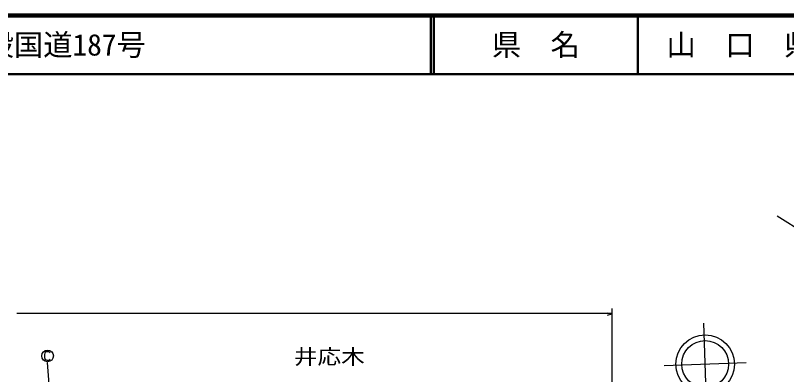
# Model space of a CAD drawing. Units: millimetres, scale not verified. Extents: x 40000 to 680000, y 20000 to 380000.
# Drawn here: x 227007 to 358328, y 318855 to 380000 of the extents above; entities that cross this region are included whole.
import ezdxf
from ezdxf.enums import TextEntityAlignment as Align

# ---------------------------------------------------------------- set-up
doc = ezdxf.new("R2010")
doc.units = ezdxf.units.MM
doc.header["$LTSCALE"] = 1000
for name, color, linetype, lineweight in [('M-BGD', 7, 'Continuous', 25), ('M-TTL', 2, 'Continuous', 140), ('M-TTL-LINE', 7, 'Continuous', 50)]:
    doc.layers.add(name, color=color, linetype=linetype, lineweight=lineweight)
doc.layers.add('M-TTL-TXT', color=7, linetype='Continuous')
doc.styles.add('ＭＳ ゴシック', font='')
doc.styles.get('ＭＳ ゴシック').set_extended_font_data('MS Gothic')

# ---------------------------------------------------------------- blocks, each defined once
blk = doc.blocks.new('BUHIN316')
at = {"color": 7, "linetype": 'Continuous', "lineweight": 25}
blk.add_lwpolyline([(-750, 216), (0, 0), (-750, -214)], dxfattribs=at)
blk = doc.blocks.new('BUHIN318')
at = {"color": 7, "linetype": 'Continuous', "lineweight": 25}
blk.add_lwpolyline([(440, 475), (400, 570), (330, 640), (235, 695), (120, 725), (-75, 725), (-230, 695), (-390, 585), (-485, 445), (-525, 245), (-525, -245), (-485, -455), (-410, -580), (-265, -685), (-85, -725), (105, -725), (250, -710), (325, -665), (395, -600), (425, -530)], dxfattribs=at)
blk.add_circle((0, 0), 995, dxfattribs=at)

msp = doc.modelspace()

# ---------------------------------------------------------------- linework, layer by layer
at = {"layer": 'M-BGD'}
for p, q in [((356733, 345884), (390047, 325031)), ((328642, 308527), (328642, 330080)), ((328642, 329267), (227232, 329267)), ((345111, 302645), (344216, 327629)), ((233631, 306817), (232448, 320890)), ((337471, 320383), (351462, 320885))]:
    msp.add_line(p, q, dxfattribs=at)
for radius in [5000, 4000]:
    msp.add_circle((344466, 320634), radius, dxfattribs=at)
at = {"layer": 'M-TTL'}
msp.add_line((680000, 380000), (40000, 380000), dxfattribs=at)
at = {"layer": 'M-TTL-LINE'}
for p, q in [((297750, 380000), (297750, 370000)), ((298250, 380000), (298250, 370000)), ((333000, 380000), (333000, 370000)), ((40000, 370000), (680000, 370000))]:
    msp.add_line(p, q, dxfattribs=at)

# ---------------------------------------------------------------- block references
at = {"layer": 'M-BGD'}
for name, p in [('BUHIN316', (328504, 329137)), ('BUHIN318', (232483, 322028))]:
    msp.add_blockref(name, p, dxfattribs=at)

# ---------------------------------------------------------------- texts
at = {"layer": 'M-BGD', "style": 'ＭＳ ゴシック', "width": 1.15}
msp.add_text('井応木', height=2566, dxfattribs=at).set_placement((274426, 319853), align=Align.BOTTOM_LEFT)
at = {"layer": 'M-TTL-TXT', "style": 'ＭＳ ゴシック'}
msp.add_text('一般国道187号', height=3666, dxfattribs=at).set_placement((216734, 375000), align=Align.MIDDLE_LEFT)
for s, p in [('県\u3000名', (315625, 375000)), ('山\u3000口\u3000県', (350375, 375000))]:
    msp.add_text(s, height=3666, dxfattribs=at).set_placement(p, align=Align.MIDDLE_CENTER)

doc.saveas('drawing.dxf')
